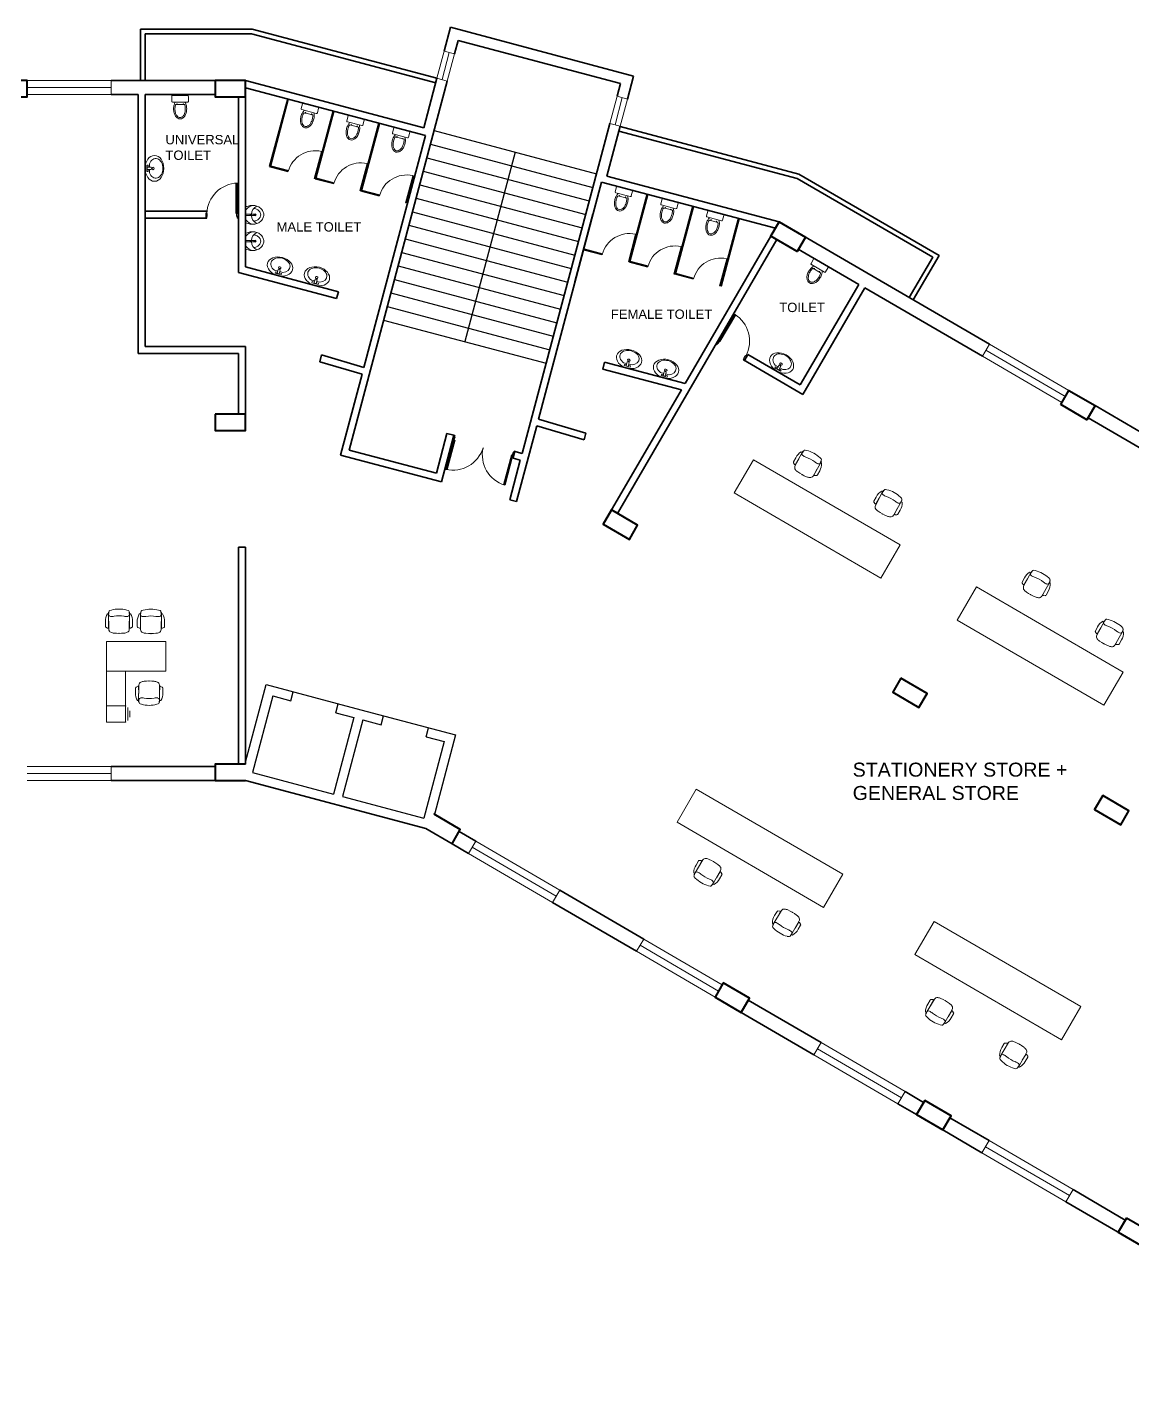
# Model space of a CAD drawing. Header units: millimetres. Extents: x 3079 to 579737, y 1565 to 1161826.
# Drawn here: x 108420 to 132107, y 666602 to 695860 of the extents above; entities that cross this region are included whole.
import ezdxf

# ---------------------------------------------------------------- set-up
doc = ezdxf.new("R2010")
doc.units = ezdxf.units.MM
for name, color, linetype, lineweight in [('1', 7, 'Continuous', 35), ('A_COL', 250, 'Continuous', 40), ('A_ELE1', 250, 'Continuous', 20), ('A_WIN-DOR', 250, 'Continuous', 30), ('DOOR', 250, 'Continuous', 15), ('IG-Area', 250, 'Continuous', 30), ('partition', 253, 'Continuous', 5), ('SILL', 251, 'Continuous', 18), ('WINDOW', 252, 'Continuous', 15)]:
    doc.layers.add(name, color=color, linetype=linetype, lineweight=lineweight)
doc.layers.add('FURNITURE', color=253, linetype='Continuous', lineweight=5, transparency=0.05)
doc.styles.get("Standard").update_dxf_attribs({"font": 'arial.ttf'})

msp = doc.modelspace()

# ---------------------------------------------------------------- linework, layer by layer
for p, q in [((117136, 693646), (120616, 692721)), ((117137, 693646), (120616, 692721)), ((117059, 693356), (120539, 692431)), ((118876, 693184), (117796, 689125)), ((116982, 693066), (120462, 692141)), ((116905, 692777), (120385, 691851)), ((116828, 692487), (120308, 691561)), ((116751, 692197), (120231, 691271)), ((116673, 691907), (120154, 690981)), ((116596, 691617), (120077, 690691)), ((116519, 691327), (120000, 690401)), ((116442, 691037), (119922, 690111)), ((116365, 690747), (119845, 689821)), ((116288, 690457), (119768, 689531)), ((116211, 690167), (119691, 689241)), ((116134, 689877), (119614, 688952)), ((116056, 689587), (119536, 688662)), ((113095, 680111), (113538, 681777)), ((113538, 681777), (115568, 681237)), ((113680, 681532), (113243, 679889)), ((113680, 681532), (114067, 681430)), ((114067, 681430), (114118, 681623)), ((115033, 681172), (115084, 681366)), ((115033, 681172), (115420, 681070)), ((115568, 681237), (117597, 680697)), ((115420, 681070), (114983, 679427)), ((115613, 681018), (115176, 679375)), ((115613, 681018), (115999, 680915)), ((115999, 680915), (116051, 681109)), ((116966, 680658), (117017, 680852)), ((117352, 680556), (116915, 678913)), ((116966, 680658), (117352, 680556)), ((117597, 680697), (117143, 678992)), ((113095, 679722), (113095, 679722)), ((113243, 679889), (114983, 679427)), ((114684, 679299), (114684, 679299)), ((115176, 679375), (116915, 678913)), ((131191, 670394), (131187, 670388))]:
    msp.add_line(p, q)
at = {"layer": '1'}
for p, q in [((110845, 695822), (113236, 695822)), ((110845, 695822), (110845, 694722)), ((117198, 694768), (113236, 695822)), ((117352, 695348), (117488, 695860)), ((117488, 695860), (121412, 694816)), ((110945, 695722), (113223, 695722)), ((110945, 695722), (110945, 694722)), ((117172, 694672), (113223, 695722)), ((117574, 695289), (117651, 695579)), ((117651, 695579), (121131, 694653)), ((110220, 694722), (112445, 694722)), ((110715, 694722), (110715, 694722)), ((110865, 694722), (110865, 694722)), ((112865, 694722), (112865, 694722)), ((113095, 694722), (113095, 690724)), ((116915, 693705), (113095, 694721)), ((115315, 686796), (117420, 694709)), ((116915, 693705), (117198, 694768)), ((121058, 694382), (121131, 694653)), ((121281, 694323), (121412, 694816)), ((110220, 694422), (110795, 694422)), ((110795, 694422), (110795, 688870)), ((110945, 694422), (112445, 694422)), ((110945, 694422), (110945, 689020)), ((112945, 694372), (112945, 690609)), ((116954, 693540), (113095, 694566)), ((113999, 694326), (113613, 692876)), ((114010, 694323), (113628, 692885)), ((114977, 694065), (114591, 692616)), ((114988, 694062), (114606, 692624)), ((115955, 693805), (115569, 692356)), ((115966, 693802), (115584, 692364)), ((119023, 686729), (120904, 693802)), ((120841, 692670), (121126, 693743)), ((116954, 693540), (115632, 688572)), ((114011, 692770), (113613, 692876)), ((114014, 692782), (113628, 692885)), ((114989, 692510), (114591, 692616)), ((114992, 692522), (114606, 692624)), ((119374, 687466), (120725, 692545)), ((124452, 691554), (120725, 692545)), ((124531, 691689), (120841, 692670)), ((115967, 692250), (115569, 692356)), ((115970, 692261), (115584, 692364)), ((121705, 692285), (121319, 690835)), ((121716, 692282), (121334, 690844)), ((113095, 691992), (113095, 691992)), ((122683, 692025), (122297, 690575)), ((122694, 692022), (122312, 690584)), ((112271, 691922), (110945, 691922)), ((112267, 691772), (110945, 691772)), ((112945, 691922), (112897, 691922)), ((112945, 691772), (112923, 691772)), ((113095, 691842), (113095, 691842)), ((120540, 691853), (120155, 690403)), ((123661, 691765), (123275, 690315)), ((123672, 691762), (123287, 690312)), ((129037, 689070), (124530, 691689)), ((124354, 691386), (122514, 688227)), ((124660, 691613), (124660, 691613)), ((120739, 690990), (120353, 691092)), ((120742, 691001), (120356, 691104)), ((124484, 691311), (121065, 685442)), ((126238, 690349), (124941, 691103)), ((120742, 691001), (120739, 690990)), ((121717, 690730), (121319, 690835)), ((121720, 690741), (121334, 690844)), ((115048, 690049), (112945, 690609)), ((115087, 690194), (113095, 690724)), ((122287, 690578), (122276, 690581)), ((122695, 690469), (122297, 690575)), ((122698, 690481), (122312, 690584)), ((126238, 690349), (124984, 688196)), ((126368, 690274), (125038, 687991)), ((128886, 688811), (126368, 690274)), ((115048, 690049), (115087, 690194)), ((123120, 689267), (123118, 689267)), ((123200, 689063), (123181, 689074)), ((123257, 689204), (123256, 689204)), ((112945, 688870), (110795, 688870)), ((113095, 689020), (110945, 689020)), ((112945, 687572), (112945, 688870)), ((113095, 687522), (113095, 689020)), ((113095, 688870), (113095, 688870)), ((114687, 688695), (114726, 688840)), ((114726, 688840), (115632, 688572)), ((123786, 688721), (123861, 688851)), ((124984, 688196), (123861, 688851)), ((114687, 688695), (115594, 688427)), ((120752, 688537), (120791, 688682)), ((122435, 688091), (120752, 688537)), ((122514, 688227), (120791, 688682)), ((125038, 687991), (123766, 688733)), ((115594, 688427), (115131, 686689)), ((122435, 688091), (120759, 685215)), ((132837, 686854), (131302, 687754)), ((118904, 685700), (119336, 687321)), ((119336, 687321), (120350, 687021)), ((119374, 687466), (120389, 687166)), ((132689, 686601), (131151, 687495)), ((117412, 687157), (117186, 686306)), ((117557, 687119), (117292, 686123)), ((117412, 687157), (117557, 687119)), ((120350, 687021), (120389, 687166)), ((115315, 686796), (117186, 686306)), ((118867, 686770), (118828, 686625)), ((118845, 686776), (119023, 686729)), ((115131, 686689), (117292, 686123)), ((118759, 685738), (118984, 686584)), ((118828, 686625), (118984, 686584)), ((118759, 685738), (118904, 685700)), ((120889, 685139), (120889, 685139)), ((113095, 684722), (112945, 684722)), ((112945, 680072), (112945, 684722)), ((113095, 680072), (113095, 684722)), ((110220, 680022), (112445, 680022)), ((113095, 679722), (110220, 679722)), ((113095, 679722), (116961, 678694)), ((117151, 679020), (117137, 678996)), ((116961, 678694), (117522, 678366)), ((117673, 678625), (118028, 678418)), ((117877, 678159), (117522, 678366)), ((119828, 677369), (121628, 676319)), ((119677, 677109), (121477, 676060)), ((123157, 675080), (123718, 674752)), ((123869, 675012), (125428, 674103)), ((125277, 673843), (123718, 674752)), ((127228, 673053), (127627, 672820)), ((127077, 672794), (127476, 672561)), ((127476, 672561), (128037, 672233)), ((128188, 672493), (129028, 672003)), ((128877, 671744), (128037, 672233)), ((130828, 670953), (131946, 670301)), ((130677, 670694), (137693, 666602))]:
    msp.add_line(p, q, dxfattribs=at)
for points in [[(127405, 690018), (127958, 690969), (124956, 692714), (121124, 693733)], [(127319, 690068), (127821, 690933), (124917, 692620), (121098, 693636)]]:
    msp.add_lwpolyline(points, dxfattribs=at)
at = {"layer": 'A_COL'}
for points in [[(107770, 694722), (107770, 694372), (108420, 694372), (108420, 694722)], [(112445, 694722), (112445, 694372), (113095, 694372), (113095, 694722)], [(124354, 691386), (124530, 691689), (125092, 691361), (124916, 691059)], [(130564, 687779), (130740, 688081), (131302, 687754), (131125, 687451)], [(112445, 687572), (112445, 687222), (113095, 687222), (113095, 687572)], [(120936, 685517), (120759, 685215), (121321, 684887), (121497, 685190)], [(127141, 681912), (126965, 681610), (127526, 681282), (127702, 681585)], [(131464, 679400), (131288, 679098), (131850, 678770), (132026, 679072)], [(123333, 675382), (123157, 675080), (123718, 674752), (123894, 675055)], [(127652, 672863), (127476, 672561), (128037, 672233), (128214, 672536)], [(131971, 670344), (131795, 670042), (132356, 669714), (132533, 670017)]]:
    msp.add_lwpolyline(points, close=True, dxfattribs=at)
for points in [[(113095, 680072), (112445, 680072), (112445, 679722), (113095, 679722), (113095, 679722)], [(117522, 678366), (117698, 678669), (117137, 678996)], [(116961, 678694), (116961, 678694)]]:
    msp.add_lwpolyline(points, dxfattribs=at)
at = {"layer": 'A_ELE1', "transparency": 33554687}
for centre, start, end in [((112943, 691847), 91.742, 178.2578), ((123220, 689138), 331.5186, 58.0344), ((117539, 687045), 256.8465, 343.3623), ((118846, 686698), 166.8467, 253.3625)]:
    msp.add_arc(centre, 676, start, end, dxfattribs=at)
at = {"layer": 'A_WIN-DOR', "transparency": 33554687}
for p, q in [((112897, 691868), (112897, 692523)), ((112923, 691868), (112923, 692523)), ((112267, 691877), (112245, 691877)), ((112267, 691868), (112267, 691877)), ((112267, 691772), (112267, 691804)), ((112267, 691804), (112277, 691804)), ((112277, 691804), (112277, 691868)), ((112913, 691804), (112913, 691868)), ((112923, 691804), (112913, 691804)), ((112923, 691877), (112923, 691900)), ((112923, 691877), (112945, 691877)), ((112923, 691772), (112923, 691804)), ((112945, 691877), (112945, 691772)), ((123248, 689145), (123578, 689712)), ((123270, 689133), (123600, 689698)), ((123234, 689165), (123181, 689074)), ((123200, 689063), (123216, 689090)), ((123216, 689090), (123224, 689085)), ((123224, 689085), (123257, 689141)), ((123253, 689153), (123234, 689165)), ((123253, 689153), (123264, 689173)), ((123766, 688733), (123782, 688760)), ((123774, 688765), (123806, 688821)), ((123782, 688760), (123774, 688765)), ((123815, 688816), (123819, 688823)), ((123819, 688823), (123838, 688812)), ((117554, 687020), (117386, 686387)), ((117579, 687014), (117411, 686381)), ((117530, 687017), (117557, 687119)), ((117552, 687011), (117530, 687017)), ((117552, 687011), (117546, 686989)), ((117580, 687080), (117563, 687018)), ((117579, 687113), (117571, 687082)), ((117571, 687082), (117580, 687080)), ((118187, 686852), (118185, 686843)), ((118185, 686843), (118185, 686843)), ((118187, 686852), (118187, 686852)), ((118828, 686748), (118811, 686686)), ((118837, 686745), (118828, 686748)), ((118845, 686776), (118837, 686745)), ((118840, 686669), (118867, 686770)), ((118796, 686690), (118627, 686057)), ((118820, 686683), (118652, 686050)), ((118818, 686675), (118812, 686652)), ((118818, 686675), (118840, 686669))]:
    msp.add_line(p, q, dxfattribs=at)
at = {"layer": 'A_WIN-DOR'}
for p, q in [((112245, 691877), (112245, 691772)), ((112245, 691772), (112267, 691772)), ((112923, 691772), (112945, 691772)), ((123200, 689063), (123181, 689074)), ((123838, 688812), (123786, 688721)), ((123786, 688721), (123766, 688733)), ((117579, 687113), (117557, 687119)), ((118845, 686776), (118867, 686770))]:
    msp.add_line(p, q, dxfattribs=at)
at = {"layer": 'A_WIN-DOR', "transparency": 33554687}
for points in [[(112267, 691868), (112277, 691868)], [(112923, 691868), (112897, 691868)], [(123248, 689145), (123270, 689133)], [(123815, 688816), (123806, 688821)], [(117554, 687020), (117579, 687014)], [(118187, 686852), (118187, 686852)], [(118820, 686683), (118796, 686690)]]:
    msp.add_lwpolyline(points, dxfattribs=at)
at = {"layer": 'DOOR'}
for p, q in [((114570, 692622), (114724, 693201)), ((114581, 692618), (114736, 693198)), ((114736, 693198), (114724, 693201)), ((115548, 692361), (115702, 692941)), ((115559, 692358), (115714, 692938)), ((115714, 692938), (115702, 692941)), ((114581, 692618), (114570, 692622)), ((116526, 692101), (116680, 692681)), ((116537, 692098), (116692, 692678)), ((116692, 692678), (116680, 692681)), ((115559, 692358), (115548, 692361)), ((116537, 692098), (116526, 692101)), ((121299, 690845), (121453, 691425)), ((121310, 690842), (121465, 691422)), ((121465, 691422), (121453, 691425)), ((122276, 690581), (122430, 691161)), ((122287, 690578), (122442, 691158)), ((122442, 691158), (122430, 691161)), ((121310, 690842), (121299, 690845)), ((123254, 690321), (123408, 690901)), ((123265, 690318), (123420, 690898)), ((123420, 690898), (123408, 690901)), ((122287, 690578), (122276, 690581)), ((123265, 690318), (123254, 690321))]:
    msp.add_line(p, q, dxfattribs=at)
at = {"layer": 'FURNITURE'}
for p, q in [((111515, 694381), (111515, 694273)), ((111857, 694399), (111533, 694399)), ((111875, 694273), (111875, 694381)), ((111533, 694255), (111857, 694255)), ((111599, 694205), (111791, 694205)), ((111626, 694221), (111626, 694205)), ((111633, 694221), (111626, 694221)), ((111626, 694205), (111633, 694205)), ((111633, 694205), (111633, 694221)), ((111757, 694205), (111757, 694221)), ((111757, 694221), (111764, 694221)), ((111764, 694205), (111757, 694205)), ((111764, 694221), (111764, 694205)), ((114315, 694223), (114287, 694119)), ((114300, 694096), (114613, 694013)), ((114650, 694152), (114337, 694236)), ((114351, 694031), (114536, 693982)), ((114381, 694040), (114376, 694024)), ((114376, 694024), (114383, 694022)), ((114387, 694038), (114381, 694040)), ((114383, 694022), (114387, 694038)), ((114635, 694026), (114663, 694130)), ((114503, 693990), (114508, 694006)), ((114510, 693988), (114503, 693990)), ((114508, 694006), (114514, 694004)), ((114514, 694004), (114510, 693988)), ((115293, 693963), (115265, 693858)), ((115278, 693836), (115591, 693753)), ((115628, 693892), (115315, 693976)), ((115329, 693771), (115514, 693721)), ((115359, 693779), (115354, 693764)), ((115354, 693764), (115361, 693762)), ((115365, 693778), (115359, 693779)), ((115361, 693762), (115365, 693778)), ((115481, 693730), (115486, 693746)), ((115488, 693728), (115481, 693730)), ((115486, 693746), (115492, 693744)), ((115492, 693744), (115488, 693728)), ((115613, 693766), (115641, 693870)), ((116606, 693632), (116293, 693715)), ((116271, 693703), (116243, 693598)), ((116256, 693576), (116569, 693493)), ((116307, 693510), (116492, 693461)), ((116337, 693519), (116332, 693504)), ((116332, 693504), (116339, 693502)), ((116343, 693517), (116337, 693519)), ((116339, 693502), (116343, 693517)), ((116459, 693470), (116464, 693485)), ((116466, 693468), (116459, 693470)), ((116464, 693485), (116470, 693484)), ((116470, 693484), (116466, 693468)), ((116591, 693506), (116619, 693610)), ((110981, 692770), (110981, 692906)), ((110981, 692906), (111009, 692906)), ((110989, 692860), (110989, 692816)), ((110989, 692860), (111076, 692860)), ((111009, 692906), (111009, 692860)), ((111038, 692932), (111038, 692860)), ((111009, 692770), (110981, 692770)), ((110989, 692816), (111076, 692816)), ((111009, 692816), (111009, 692770)), ((111038, 692816), (111038, 692744)), ((121043, 692442), (121015, 692338)), ((121028, 692316), (121341, 692233)), ((121378, 692372), (121065, 692455)), ((121109, 692259), (121104, 692243)), ((121115, 692257), (121109, 692259)), ((121111, 692242), (121115, 692257)), ((121363, 692246), (121391, 692350)), ((113105, 691667), (113105, 692017)), ((121079, 692250), (121264, 692201)), ((121104, 692243), (121111, 692242)), ((121231, 692210), (121235, 692225)), ((121238, 692208), (121231, 692210)), ((121235, 692225), (121242, 692224)), ((121242, 692224), (121238, 692208)), ((122021, 692182), (121993, 692078)), ((122006, 692056), (122319, 691973)), ((122356, 692112), (122043, 692195)), ((122057, 691990), (122242, 691941)), ((122087, 691999), (122082, 691983)), ((122082, 691983), (122089, 691981)), ((122093, 691997), (122087, 691999)), ((122089, 691981), (122093, 691997)), ((122209, 691950), (122213, 691965)), ((122213, 691965), (122220, 691963)), ((122220, 691963), (122216, 691948)), ((122341, 691985), (122369, 692090)), ((113094, 691837), (113094, 691847)), ((113094, 691847), (113105, 691847)), ((113094, 691837), (113105, 691837)), ((113105, 691854), (113202, 691854)), ((113105, 691854), (113202, 691854)), ((113105, 691830), (113202, 691830)), ((113105, 691830), (113202, 691830)), ((113202, 691847), (113202, 691847)), ((113202, 691837), (113202, 691837)), ((113221, 691854), (113281, 691854)), ((113221, 691830), (113281, 691830)), ((122216, 691948), (122209, 691950)), ((122999, 691922), (122971, 691818)), ((122984, 691796), (123297, 691712)), ((123334, 691852), (123021, 691935)), ((123035, 691730), (123220, 691681)), ((123065, 691739), (123060, 691723)), ((123060, 691723), (123067, 691721)), ((123071, 691737), (123065, 691739)), ((123067, 691721), (123071, 691737)), ((123187, 691689), (123191, 691705)), ((123194, 691688), (123187, 691689)), ((123191, 691705), (123198, 691703)), ((123198, 691703), (123194, 691688)), ((123319, 691725), (123347, 691830)), ((113105, 691102), (113105, 691452)), ((113094, 691272), (113094, 691282)), ((113094, 691282), (113105, 691282)), ((113094, 691272), (113105, 691272)), ((113105, 691289), (113202, 691289)), ((113105, 691289), (113202, 691289)), ((113105, 691265), (113202, 691265)), ((113105, 691265), (113202, 691265)), ((113202, 691282), (113202, 691282)), ((113202, 691272), (113202, 691272)), ((113221, 691289), (113281, 691289)), ((113221, 691265), (113281, 691265)), ((125270, 690892), (125215, 690798)), ((125574, 690735), (125294, 690898)), ((113717, 690655), (113787, 690637)), ((113728, 690593), (113735, 690620)), ((113859, 690559), (113728, 690593)), ((113735, 690620), (113779, 690609)), ((113774, 690589), (113796, 690673)), ((113774, 690589), (113816, 690577)), ((113816, 690577), (113839, 690662)), ((113822, 690597), (113866, 690586)), ((113829, 690626), (113898, 690607)), ((113866, 690586), (113859, 690559)), ((125222, 690774), (125502, 690610)), ((125254, 690697), (125419, 690600)), ((125285, 690697), (125276, 690683)), ((125276, 690683), (125282, 690680)), ((125282, 690680), (125291, 690694)), ((125291, 690694), (125285, 690697)), ((125390, 690617), (125398, 690631)), ((125396, 690614), (125390, 690617)), ((125404, 690628), (125396, 690614)), ((125398, 690631), (125404, 690628)), ((125526, 690617), (125581, 690710)), ((114509, 690445), (114578, 690426)), ((114519, 690383), (114526, 690410)), ((114650, 690348), (114519, 690383)), ((114526, 690410), (114571, 690398)), ((114565, 690378), (114588, 690462)), ((114565, 690378), (114608, 690367)), ((114608, 690367), (114630, 690451)), ((114613, 690387), (114657, 690375)), ((114621, 690415), (114690, 690397)), ((114657, 690375), (114650, 690348)), ((121198, 688673), (121267, 688655)), ((121208, 688612), (121215, 688639)), ((121339, 688577), (121208, 688612)), ((121215, 688639), (121259, 688627)), ((121254, 688607), (121276, 688691)), ((121254, 688607), (121297, 688595)), ((121297, 688595), (121319, 688680)), ((121302, 688615), (121346, 688604)), ((121309, 688644), (121378, 688625)), ((121346, 688604), (121339, 688577)), ((121989, 688463), (122058, 688445)), ((122045, 688396), (122068, 688481)), ((122088, 688385), (122111, 688469)), ((124441, 688560), (124455, 688584)), ((124558, 688492), (124441, 688560)), ((124447, 688623), (124509, 688587)), ((124455, 688584), (124494, 688561)), ((124484, 688543), (124528, 688619)), ((124484, 688543), (124522, 688521)), ((124522, 688521), (124566, 688596)), ((124532, 688539), (124572, 688516)), ((124547, 688564), (124609, 688528)), ((124572, 688516), (124558, 688492)), ((121999, 688401), (122007, 688428)), ((122130, 688366), (121999, 688401)), ((122007, 688428), (122051, 688416)), ((122045, 688396), (122088, 688385)), ((122093, 688405), (122138, 688393)), ((122101, 688433), (122170, 688415)), ((122138, 688393), (122130, 688366)), ((124869, 686456), (125039, 686776)), ((125026, 686752), (125006, 686763)), ((125010, 686721), (125057, 686787)), ((125039, 686776), (125052, 686780)), ((125086, 686800), (125118, 686793)), ((123982, 686594), (123569, 685884)), ((127123, 684769), (123982, 686594)), ((124887, 686637), (124839, 686547)), ((124839, 686526), (124862, 686494)), ((124883, 686493), (124954, 686616)), ((125257, 686244), (125435, 686559)), ((125280, 686275), (125346, 686401)), ((125404, 686505), (125434, 686580)), ((125429, 686612), (125407, 686635)), ((125421, 686535), (125441, 686524)), ((125435, 686559), (125431, 686572)), ((125332, 686256), (125292, 686258)), ((125399, 686356), (125349, 686268)), ((123569, 685884), (126711, 684059)), ((126592, 685615), (126762, 685934)), ((126748, 685910), (126729, 685921)), ((126733, 685879), (126780, 685945)), ((126762, 685934), (126775, 685938)), ((126809, 685958), (126841, 685951)), ((126610, 685795), (126562, 685705)), ((126562, 685684), (126585, 685652)), ((126606, 685651), (126676, 685774)), ((126979, 685402), (127157, 685717)), ((127003, 685433), (127069, 685559)), ((127127, 685663), (127157, 685738)), ((127152, 685770), (127130, 685793)), ((127144, 685693), (127164, 685682)), ((127157, 685717), (127154, 685731)), ((127055, 685414), (127015, 685416)), ((127122, 685514), (127072, 685426)), ((126711, 684059), (127123, 684769)), ((129787, 684062), (129739, 683972)), ((129769, 683882), (129939, 684201)), ((129926, 684177), (129906, 684188)), ((129910, 684146), (129957, 684212)), ((129939, 684201), (129952, 684205)), ((129986, 684225), (130018, 684219)), ((130329, 684037), (130307, 684060)), ((128758, 683868), (128345, 683157)), ((131899, 682042), (128758, 683868)), ((129739, 683952), (129762, 683919)), ((129783, 683918), (129854, 684041)), ((130157, 683669), (130335, 683984)), ((130180, 683700), (130246, 683826)), ((130299, 683782), (130249, 683693)), ((130304, 683930), (130335, 684005)), ((130322, 683960), (130341, 683949)), ((130335, 683984), (130331, 683998)), ((130232, 683681), (130193, 683683)), ((110160, 683292), (110137, 683292)), ((110160, 683258), (110170, 683338)), ((110160, 683320), (110169, 683330)), ((110164, 682958), (110160, 683320)), ((110190, 683364), (110221, 683373)), ((110581, 683364), (110550, 683373)), ((110610, 683258), (110601, 683338)), ((110611, 683320), (110601, 683330)), ((110606, 682958), (110611, 683320)), ((110611, 683292), (110634, 683292)), ((110842, 683289), (110820, 683289)), ((110842, 683316), (110852, 683326)), ((110847, 682955), (110842, 683316)), ((110843, 683254), (110853, 683335)), ((110873, 683360), (110904, 683370)), ((111264, 683360), (111233, 683370)), ((111293, 683254), (111284, 683335)), ((111294, 683316), (111284, 683326)), ((111289, 682955), (111294, 683316)), ((111294, 683289), (111316, 683289)), ((110094, 683125), (110094, 683024)), ((110104, 683005), (110140, 682988)), ((110159, 682997), (110162, 683139)), ((110612, 682997), (110609, 683139)), ((110667, 683005), (110631, 682988)), ((110677, 683125), (110676, 683024)), ((110777, 683121), (110777, 683020)), ((110787, 683001), (110823, 682984)), ((110842, 682993), (110845, 683135)), ((111295, 682993), (111292, 683135)), ((111349, 683001), (111314, 682984)), ((111360, 683121), (111359, 683020)), ((128345, 683157), (131487, 681332)), ((131354, 683012), (131306, 682923)), ((131306, 682902), (131329, 682870)), ((131336, 682832), (131506, 683151)), ((131350, 682868), (131421, 682992)), ((131493, 683127), (131473, 683138)), ((131477, 683097), (131524, 683163)), ((131506, 683151), (131519, 683156)), ((131553, 683175), (131585, 683169)), ((131724, 682620), (131902, 682934)), ((131871, 682881), (131902, 682956)), ((131896, 682987), (131874, 683011)), ((131888, 682910), (131908, 682900)), ((131902, 682934), (131898, 682948)), ((111391, 682699), (110117, 682699)), ((110117, 682062), (110117, 682699)), ((111391, 682699), (111391, 682062)), ((131747, 682651), (131813, 682777)), ((131799, 682632), (131759, 682634)), ((131866, 682732), (131816, 682643)), ((110117, 682062), (110117, 680971)), ((111391, 682062), (110117, 682062)), ((110527, 682062), (110527, 680971)), ((131487, 681332), (131899, 682042)), ((110749, 681721), (110785, 681738)), ((110804, 681729), (110807, 681587)), ((110810, 681768), (110805, 681406)), ((111251, 681768), (111256, 681406)), ((111257, 681729), (111254, 681587)), ((111312, 681721), (111276, 681738)), ((110739, 681601), (110740, 681703)), ((110805, 681434), (110782, 681434)), ((110806, 681468), (110815, 681388)), ((111256, 681468), (111246, 681388)), ((111256, 681434), (111279, 681434)), ((111322, 681601), (111321, 681703)), ((110527, 681317), (110117, 681317)), ((110527, 680971), (110527, 681317)), ((110573, 681283), (110573, 681005)), ((110619, 681213), (110619, 681075)), ((110805, 681406), (110814, 681396)), ((110835, 681362), (110866, 681353)), ((111226, 681362), (111195, 681353)), ((111256, 681406), (111247, 681396)), ((110117, 680971), (110527, 680971)), ((110117, 680971), (110527, 680971)), ((122754, 679538), (122342, 678828)), ((125896, 677712), (122754, 679538)), ((122342, 678828), (125484, 677002)), ((122894, 678017), (122708, 677707)), ((122749, 677908), (122801, 677996)), ((122870, 677986), (122801, 677862)), ((122819, 678007), (122858, 678004)), ((122722, 677730), (122702, 677742)), ((122740, 677760), (122708, 677686)), ((122708, 677707), (122711, 677693)), ((122712, 677654), (122734, 677630)), ((123276, 677794), (123098, 677479)), ((123261, 677758), (123187, 677637)), ((123253, 677614), (123304, 677702)), ((123305, 677723), (123282, 677756)), ((125484, 677002), (125896, 677712)), ((123050, 677457), (123018, 677464)), ((123129, 677533), (123080, 677468)), ((123098, 677479), (123085, 677475)), ((123112, 677503), (123131, 677492)), ((124579, 676934), (124392, 676624)), ((124434, 676826), (124485, 676913)), ((124555, 676904), (124485, 676780)), ((124503, 676924), (124542, 676921)), ((124406, 676648), (124387, 676659)), ((124424, 676677), (124392, 676603)), ((124392, 676624), (124395, 676611)), ((124396, 676571), (124418, 676547)), ((124960, 676712), (124782, 676397)), ((124946, 676676), (124872, 676554)), ((124937, 676532), (124988, 676620)), ((124989, 676641), (124967, 676674)), ((127853, 676700), (127440, 675990)), ((130995, 674875), (127853, 676700)), ((124734, 676374), (124703, 676381)), ((124813, 676451), (124764, 676386)), ((124782, 676397), (124769, 676393)), ((124796, 676421), (124816, 676409)), ((127440, 675990), (130582, 674165)), ((127859, 675037), (127673, 674727)), ((127714, 674929), (127766, 675016)), ((127835, 675007), (127766, 674883)), ((127784, 675027), (127823, 675024)), ((127687, 674751), (127667, 674762)), ((127705, 674780), (127673, 674706)), ((127673, 674727), (127676, 674714)), ((128241, 674815), (128063, 674500)), ((128226, 674779), (128153, 674657)), ((128218, 674635), (128269, 674723)), ((128270, 674744), (128248, 674777)), ((130582, 674165), (130995, 674875)), ((127677, 674674), (127699, 674650)), ((128015, 674477), (127983, 674485)), ((128094, 674554), (128045, 674489)), ((128063, 674500), (128050, 674496)), ((128077, 674524), (128096, 674512)), ((129275, 673818), (129255, 673830)), ((129447, 674104), (129261, 673794)), ((129293, 673847), (129261, 673773)), ((129302, 673996), (129354, 674083)), ((129423, 674074), (129354, 673950)), ((129372, 674094), (129411, 674091)), ((129829, 673882), (129651, 673567)), ((129814, 673846), (129741, 673725)), ((129858, 673811), (129836, 673844)), ((129261, 673794), (129264, 673781)), ((129265, 673741), (129287, 673717)), ((129603, 673544), (129571, 673552)), ((129682, 673621), (129633, 673556)), ((129651, 673567), (129638, 673563)), ((129665, 673591), (129684, 673579)), ((129806, 673702), (129857, 673790))]:
    msp.add_line(p, q, dxfattribs=at)
for centre, radius in [((113211, 691842), 14.9), ((113301, 691842), 23.7), ((113211, 691277), 14.9), ((113301, 691277), 23.7)]:
    msp.add_circle(centre, radius, dxfattribs=at)
for centre, radius, start, end in [((111533, 694381), 18, 90.0001, 180.0001), ((111857, 694381), 18, 0.0001, 90.0001), ((111533, 694273), 18, 180.0001, 270.0001), ((111885, 694111), 330, 164.9269, 180.0001), ((111885, 694111), 330, 180.0001, 195.0732), ((111791, 694136), 233, 149.0967, 164.9269), ((111791, 694085), 233, 195.0732, 213.0316), ((111885, 694111), 301, 164.9269, 180.0001), ((111885, 694111), 301, 180.0001, 195.0732), ((111791, 694136), 204, 160.1761, 164.9269), ((111791, 694085), 204, 195.0732, 213.0316), ((111599, 694085), 204, 326.9685, 344.9269), ((111599, 694136), 204, 15.0732, 19.8241), ((111599, 694085), 233, 326.9685, 344.9269), ((111505, 694111), 301, 0.0001, 15.0732), ((111505, 694111), 301, 344.9269, 0.0001), ((111599, 694136), 233, 15.0732, 30.9035), ((111505, 694111), 330, 0.0001, 15.0732), ((111505, 694111), 330, 344.9269, 0.0001), ((111857, 694273), 18, 270.0001, 0.0001), ((114603, 693866), 330, 150.0314, 165.1045), ((114304, 694114), 18, 165.1045, 255.1045), ((114603, 693866), 301, 150.0314, 165.1045), ((114332, 694218), 18, 75.1045, 165.1045), ((114519, 693914), 233, 134.2011, 150.0314), ((114519, 693914), 204, 145.2805, 150.0314), ((114333, 693964), 233, 0.1776, 16.0079), ((114618, 694031), 18, 255.1045, 345.1045), ((114645, 694135), 18, 345.1045, 75.1045), ((111732, 694047), 162, 213.0316, 237.5003), ((111732, 694047), 134, 213.0316, 237.5003), ((111695, 693989), 93.1, 237.5003, 270.0001), ((111695, 693989), 64.3, 237.5003, 270.0001), ((111695, 693989), 64.3, 270.0001, 302.4999), ((111695, 693989), 93.1, 270.0001, 302.4999), ((111658, 694047), 134, 302.4999, 326.9685), ((111658, 694047), 162, 302.4999, 326.9685), ((114603, 693866), 330, 165.1045, 180.1776), ((114506, 693866), 233, 180.1776, 198.136), ((114439, 693844), 162, 198.136, 222.6047), ((114603, 693866), 301, 165.1045, 180.1776), ((114506, 693866), 204, 180.1776, 198.136), ((114439, 693844), 134, 198.136, 222.6047), ((114388, 693797), 93.1, 222.6047, 255.1045), ((114388, 693797), 64.3, 222.6047, 255.1045), ((114388, 693797), 64.3, 255.1045, 287.6043), ((114367, 693863), 134, 287.6043, 312.073), ((114367, 693863), 162, 287.6043, 312.073), ((114320, 693915), 204, 312.073, 330.0314), ((114320, 693915), 233, 312.073, 330.0314), ((114236, 693964), 301, 330.0314, 345.1045), ((114236, 693964), 330, 330.0314, 345.1045), ((114236, 693964), 301, 345.1045, 0.1776), ((114333, 693964), 204, 0.1776, 4.9285), ((114236, 693964), 330, 345.1045, 0.1776), ((115581, 693606), 330, 150.0314, 165.1045), ((115282, 693854), 18, 165.1045, 255.1045), ((115581, 693606), 301, 150.0314, 165.1045), ((115310, 693958), 18, 75.1045, 165.1045), ((115497, 693654), 233, 134.2011, 150.0314), ((115497, 693654), 204, 145.2805, 150.0314), ((115311, 693704), 204, 0.1776, 4.9285), ((115311, 693704), 233, 0.1776, 16.0079), ((115596, 693770), 18, 255.1045, 345.1045), ((115623, 693875), 18, 345.1045, 75.1045), ((116288, 693698), 18, 75.1045, 165.1045), ((114388, 693797), 93.1, 255.1045, 287.6043), ((115581, 693606), 330, 165.1045, 180.1776), ((115484, 693606), 233, 180.1776, 198.136), ((115417, 693584), 162, 198.136, 222.6047), ((115581, 693606), 301, 165.1045, 180.1776), ((115484, 693606), 204, 180.1776, 198.136), ((115417, 693584), 134, 198.136, 222.6047), ((115366, 693537), 93.1, 222.6047, 255.1045), ((115366, 693537), 64.3, 222.6047, 255.1045), ((115366, 693537), 93.1, 255.1045, 287.6043), ((115366, 693537), 64.3, 255.1045, 287.6043), ((115345, 693603), 134, 287.6043, 312.073), ((115345, 693603), 162, 287.6043, 312.073), ((115298, 693655), 204, 312.073, 330.0314), ((115298, 693655), 233, 312.073, 330.0314), ((115214, 693704), 301, 330.0314, 345.1045), ((115214, 693704), 330, 330.0314, 345.1045), ((115214, 693704), 301, 345.1045, 0.1776), ((115214, 693704), 330, 345.1045, 0.1776), ((116559, 693346), 330, 165.1045, 180.1776), ((116559, 693346), 330, 150.0314, 165.1045), ((116260, 693594), 18, 165.1045, 255.1045), ((116559, 693346), 301, 165.1045, 180.1776), ((116559, 693346), 301, 150.0314, 165.1045), ((116475, 693394), 233, 134.2011, 150.0314), ((116475, 693394), 204, 145.2805, 150.0314), ((116192, 693443), 301, 345.1045, 0.1776), ((116289, 693444), 204, 0.1776, 4.9285), ((116192, 693443), 330, 345.1045, 0.1776), ((116289, 693444), 233, 0.1776, 16.0079), ((116574, 693510), 18, 255.1045, 345.1045), ((116601, 693615), 18, 345.1045, 75.1045), ((116462, 693345), 233, 180.1776, 198.136), ((116395, 693324), 162, 198.136, 222.6047), ((116462, 693345), 204, 180.1776, 198.136), ((116395, 693324), 134, 198.136, 222.6047), ((116344, 693277), 93.1, 222.6047, 255.1045), ((116344, 693277), 64.3, 222.6047, 255.1045), ((116344, 693277), 93.1, 255.1045, 287.6043), ((116344, 693277), 64.3, 255.1045, 287.6043), ((116323, 693343), 134, 287.6043, 312.073), ((116323, 693343), 162, 287.6043, 312.073), ((116276, 693395), 204, 312.073, 330.0314), ((116276, 693395), 233, 312.073, 330.0314), ((116192, 693443), 301, 330.0314, 345.1045), ((116192, 693443), 330, 330.0314, 345.1045), ((121331, 692086), 330, 150.0314, 165.1045), ((121032, 692333), 18, 165.1045, 255.1045), ((121060, 692438), 18, 75.1045, 165.1045), ((121247, 692134), 233, 134.2011, 150.0314), ((121373, 692355), 18, 345.1045, 75.1045), ((113291, 691817), 229, 94.8869, 144.6725), ((113267, 691526), 517, 103.0139, 108.2562), ((113245, 691760), 285, 90.0477, 109.3112), ((113420, 691846), 199, 113.4034, 177.8323), ((113245, 691760), 285, 70.7841, 90.0477), ((113245, 691760), 220, 70.7841, 83.0337), ((113259, 691800), 178, 49.8926, 70.7841), ((113259, 691800), 243, 49.8926, 70.7841), ((113280, 691826), 210, 26.1958, 49.8926), ((121331, 692086), 330, 165.1045, 180.1776), ((121234, 692085), 233, 180.1776, 198.136), ((121167, 692063), 162, 198.136, 222.6047), ((121331, 692086), 301, 165.1045, 180.1776), ((121234, 692085), 204, 180.1776, 198.136), ((121331, 692086), 301, 150.0314, 165.1045), ((121167, 692063), 134, 198.136, 222.6047), ((121116, 692016), 64.3, 222.6047, 255.1045), ((121247, 692134), 204, 145.2805, 150.0314), ((121095, 692083), 134, 287.6043, 312.073), ((121095, 692083), 162, 287.6043, 312.073), ((121048, 692135), 204, 312.073, 330.0314), ((121048, 692135), 233, 312.073, 330.0314), ((120964, 692183), 301, 330.0314, 345.1045), ((120964, 692183), 330, 330.0314, 345.1045), ((120964, 692183), 301, 345.1045, 0.1776), ((121060, 692184), 204, 0.1776, 4.9285), ((120964, 692183), 330, 345.1045, 0.1776), ((121060, 692184), 233, 0.1776, 16.0079), ((121346, 692250), 18, 255.1045, 345.1045), ((122309, 691825), 330, 150.0314, 165.1045), ((122010, 692073), 18, 165.1045, 255.1045), ((122309, 691825), 301, 150.0314, 165.1045), ((122038, 692178), 18, 75.1045, 165.1045), ((122225, 691874), 233, 134.2011, 150.0314), ((122225, 691874), 204, 145.2805, 150.0314), ((122038, 691923), 233, 0.1776, 16.0079), ((122324, 691990), 18, 255.1045, 345.1045), ((122351, 692094), 18, 345.1045, 75.1045), ((113292, 691868), 229, 215.5197, 263.8921), ((113266, 692159), 517, 251.8392, 257.0814), ((113211, 691842), 10, 90.0477, 270.0477), ((113211, 691842), 10, 90.0477, 270.0477), ((113211, 691842), 10, 270.0477, 90.0477), ((113211, 691842), 10, 270.0477, 90.0477), ((113420, 691838), 199, 182.263, 246.692), ((113245, 691924), 220, 277.0617, 289.3112), ((113301, 691842), 14.1, 90.0477, 270.0477), ((113301, 691842), 14.1, 270.0477, 90.0477), ((113259, 691884), 178, 289.3112, 310.2027), ((113259, 691884), 243, 289.3112, 310.2027), ((113280, 691826), 145, 26.1958, 49.8926), ((113280, 691858), 145, 310.2027, 333.8996), ((113313, 691842), 108, 0.0477, 26.1958), ((113313, 691842), 108, 333.8996, 0.0477), ((113280, 691858), 210, 310.2027, 333.8996), ((113313, 691842), 173, 0.0477, 26.1958), ((113313, 691842), 173, 333.8996, 0.0477), ((121116, 692016), 93.1, 222.6047, 255.1045), ((121116, 692016), 93.1, 255.1045, 287.6043), ((121116, 692016), 64.3, 255.1045, 287.6043), ((122309, 691825), 330, 165.1045, 180.1776), ((122212, 691825), 233, 180.1776, 198.136), ((122145, 691803), 162, 198.136, 222.6047), ((122309, 691825), 301, 165.1045, 180.1776), ((122212, 691825), 204, 180.1776, 198.136), ((122145, 691803), 134, 198.136, 222.6047), ((122094, 691756), 93.1, 222.6047, 255.1045), ((122094, 691756), 64.3, 222.6047, 255.1045), ((122094, 691756), 93.1, 255.1045, 287.6043), ((122094, 691756), 64.3, 255.1045, 287.6043), ((122073, 691822), 134, 287.6043, 312.073), ((122073, 691822), 162, 287.6043, 312.073), ((122026, 691875), 204, 312.073, 330.0314), ((122026, 691875), 233, 312.073, 330.0314), ((121942, 691923), 301, 330.0314, 345.1045), ((121942, 691923), 330, 330.0314, 345.1045), ((121942, 691923), 301, 345.1045, 0.1776), ((122038, 691923), 204, 0.1776, 4.9285), ((121942, 691923), 330, 345.1045, 0.1776), ((123287, 691565), 330, 150.0314, 165.1045), ((122988, 691813), 18, 165.1045, 255.1045), ((123287, 691565), 301, 150.0314, 165.1045), ((123016, 691918), 18, 75.1045, 165.1045), ((123203, 691614), 233, 134.2011, 150.0314), ((123203, 691614), 204, 145.2805, 150.0314), ((123016, 691663), 204, 0.1776, 4.9285), ((123016, 691663), 233, 0.1776, 16.0079), ((123302, 691730), 18, 255.1045, 345.1045), ((123329, 691834), 18, 345.1045, 75.1045), ((113291, 691252), 229, 94.8869, 144.6725), ((113267, 690961), 517, 103.0139, 108.2562), ((113245, 691195), 285, 90.0477, 109.3112), ((113245, 691924), 285, 250.7841, 270.0477), ((113420, 691281), 199, 113.4034, 177.8323), ((113245, 691195), 285, 70.7841, 90.0477), ((113245, 691924), 285, 270.0477, 289.3112), ((113245, 691195), 220, 70.7841, 83.0337), ((113259, 691235), 178, 49.8926, 70.7841), ((113259, 691235), 243, 49.8926, 70.7841), ((113280, 691261), 210, 26.1958, 49.8926), ((123287, 691565), 330, 165.1045, 180.1776), ((123190, 691565), 233, 180.1776, 198.136), ((123123, 691543), 162, 198.136, 222.6047), ((123287, 691565), 301, 165.1045, 180.1776), ((123190, 691565), 204, 180.1776, 198.136), ((123123, 691543), 134, 198.136, 222.6047), ((123072, 691496), 93.1, 222.6047, 255.1045), ((123072, 691496), 64.3, 222.6047, 255.1045), ((123072, 691496), 93.1, 255.1045, 287.6043), ((123072, 691496), 64.3, 255.1045, 287.6043), ((123051, 691562), 134, 287.6043, 312.073), ((123051, 691562), 162, 287.6043, 312.073), ((123004, 691615), 204, 312.073, 330.0314), ((123004, 691615), 233, 312.073, 330.0314), ((122920, 691663), 301, 330.0314, 345.1045), ((122920, 691663), 330, 330.0314, 345.1045), ((122920, 691663), 301, 345.1045, 0.1776), ((122920, 691663), 330, 345.1045, 0.1776), ((113292, 691303), 229, 215.5197, 263.8921), ((113266, 691594), 517, 251.8392, 257.0814), ((113245, 691359), 285, 250.7841, 270.0477), ((113211, 691277), 10, 90.0477, 270.0477), ((113211, 691277), 10, 90.0477, 270.0477), ((113211, 691277), 10, 270.0477, 90.0477), ((113211, 691277), 10, 270.0477, 90.0477), ((113420, 691273), 199, 182.263, 246.692), ((113245, 691359), 285, 270.0477, 289.3112), ((113245, 691359), 220, 277.0617, 289.3112), ((113301, 691277), 14.1, 90.0477, 270.0477), ((113301, 691277), 14.1, 270.0477, 90.0477), ((113259, 691319), 178, 289.3112, 310.2027), ((113259, 691319), 243, 289.3112, 310.2027), ((113280, 691261), 145, 26.1958, 49.8926), ((113280, 691293), 145, 310.2027, 333.8996), ((113313, 691277), 108, 0.0477, 26.1958), ((113313, 691277), 108, 333.8996, 0.0477), ((113280, 691293), 210, 310.2027, 333.8996), ((113313, 691277), 173, 0.0477, 26.1958), ((113313, 691277), 173, 333.8996, 0.0477), ((125231, 690789), 18, 149.7481, 239.7481), ((125285, 690883), 18, 59.7481, 149.7481), ((125359, 690497), 233, 164.8212, 182.7796), ((125453, 690471), 330, 149.7481, 164.8212), ((125359, 690497), 204, 164.8212, 182.7796), ((125453, 690471), 301, 149.7481, 164.8212), ((125453, 690471), 330, 134.6749, 149.7481), ((125453, 690471), 301, 134.6749, 149.7481), ((125385, 690540), 233, 118.8446, 134.6749), ((125385, 690540), 204, 129.924, 134.6749), ((125125, 690663), 301, 314.6749, 329.7481), ((125125, 690663), 330, 314.6749, 329.7481), ((125125, 690663), 301, 329.7481, 344.8212), ((125125, 690663), 330, 329.7481, 344.8212), ((125218, 690637), 204, 344.8212, 349.5721), ((125218, 690637), 233, 344.8212, 0.6515), ((125511, 690626), 18, 239.7481, 329.7481), ((125565, 690719), 18, 329.7481, 59.7481), ((125289, 690493), 162, 182.7796, 207.2483), ((125227, 690462), 93.1, 207.2483, 239.7481), ((125289, 690493), 134, 182.7796, 207.2483), ((125227, 690462), 64.3, 207.2483, 239.7481), ((125227, 690462), 93.1, 239.7481, 272.2478), ((125227, 690462), 64.3, 239.7481, 272.2478), ((125225, 690531), 134, 272.2478, 296.7165), ((125225, 690531), 162, 272.2478, 296.7165), ((125193, 690594), 204, 296.7165, 314.6749), ((125193, 690594), 233, 296.7165, 314.6749), ((125147, 686512), 288, 119.3274, 154.2395), ((125060, 686722), 45.2, 170.8086, 236.6823), ((125081, 686772), 28.4, 79.4221, 148.567), ((124971, 686182), 628, 46.0808, 76.4593), ((124854, 686536), 17.9, 142.9438, 214.0988), ((124872, 686499), 12.2, 207.8457, 327.3984), ((124937, 686426), 74.1, 155.4615, 218.4812), ((125209, 686950), 318, 236.681, 250.8454), ((124895, 686044), 641, 51.6948, 70.8453), ((125490, 686796), 318, 231.6947, 245.8591), ((125378, 686548), 45.2, 245.8578, 311.7315), ((125378, 686548), 45.2, 245.8578, 311.7315), ((125154, 686508), 288, 328.3006, 3.2127), ((125409, 686593), 28.4, 333.9731, 43.118), ((125019, 686482), 174, 216.0004, 239.1072), ((125541, 687223), 1080, 235.5415, 246.9987), ((125197, 686385), 174, 243.433, 266.5398), ((125194, 686285), 74.1, 264.0589, 327.0786), ((125291, 686270), 12.2, 155.1418, 274.6945), ((125332, 686274), 17.9, 268.4413, 339.5963), ((126870, 685670), 288, 119.3274, 154.2395), ((126783, 685880), 45.2, 170.8086, 236.6823), ((126932, 686108), 318, 236.681, 250.8454), ((126804, 685930), 28.4, 79.4221, 148.567), ((126694, 685341), 628, 46.0808, 76.4593), ((126576, 685694), 17.9, 142.9438, 214.0988), ((126595, 685657), 12.2, 207.8457, 327.3984), ((126660, 685584), 74.1, 155.4615, 218.4812), ((126742, 685640), 174, 216.0004, 239.1072), ((126618, 685202), 641, 51.6948, 70.8453), ((127213, 685954), 318, 231.6947, 245.8591), ((127101, 685706), 45.2, 245.8578, 311.7315), ((127101, 685706), 45.2, 245.8578, 311.7315), ((126877, 685666), 288, 328.3006, 3.2127), ((127131, 685751), 28.4, 333.9731, 43.118), ((127264, 686381), 1080, 235.5415, 246.9987), ((126920, 685543), 174, 243.433, 266.5398), ((126917, 685443), 74.1, 264.0589, 327.0786), ((127014, 685428), 12.2, 155.1418, 274.6945), ((127055, 685432), 17.9, 268.4413, 339.5963), ((130047, 683937), 288, 119.3274, 154.2395), ((129960, 684147), 45.2, 170.8086, 236.6823), ((130109, 684375), 318, 236.681, 250.8454), ((129981, 684197), 28.4, 79.4221, 148.567), ((129795, 683469), 641, 51.6948, 70.8453), ((129871, 683608), 628, 46.0808, 76.4593), ((129754, 683961), 17.9, 142.9438, 214.0988), ((129772, 683925), 12.2, 207.8457, 327.3984), ((129837, 683851), 74.1, 155.4615, 218.4812), ((129919, 683907), 174, 216.0004, 239.1072), ((130390, 684221), 318, 231.6947, 245.8591), ((130278, 683973), 45.2, 245.8578, 311.7315), ((130278, 683973), 45.2, 245.8578, 311.7315), ((130054, 683933), 288, 328.3006, 3.2127), ((130309, 684018), 28.4, 333.9731, 43.118), ((130441, 684648), 1080, 235.5415, 246.9987), ((130098, 683810), 174, 243.433, 266.5398), ((130094, 683710), 74.1, 264.0589, 327.0786), ((130191, 683695), 12.2, 155.1418, 274.6945), ((130232, 683699), 17.9, 268.4413, 339.5963), ((110381, 683140), 288, 148.0573, 182.9695), ((110204, 683283), 45.2, 199.5385, 265.4123), ((110204, 683283), 45.2, 199.5385, 265.4123), ((110199, 683337), 28.4, 108.152, 177.2969), ((110225, 683554), 318, 265.4109, 279.5754), ((110385, 682767), 628, 74.8107, 105.1893), ((110385, 682609), 641, 80.4247, 99.5753), ((110545, 683554), 318, 260.4246, 274.5891), ((110566, 683283), 45.2, 274.5877, 340.4615), ((110572, 683337), 28.4, 2.7031, 71.848), ((110389, 683140), 288, 357.0305, 31.9427), ((111064, 683136), 288, 148.0573, 182.9695), ((110887, 683279), 45.2, 199.5385, 265.4123), ((110887, 683279), 45.2, 199.5385, 265.4123), ((110882, 683333), 28.4, 108.152, 177.2969), ((110908, 683551), 318, 265.4109, 279.5754), ((111068, 682763), 628, 74.8107, 105.1893), ((111068, 682605), 641, 80.4247, 99.5753), ((111228, 683551), 318, 260.4246, 274.5891), ((111249, 683279), 45.2, 274.5877, 340.4615), ((111255, 683333), 28.4, 2.7031, 71.848), ((111072, 683136), 288, 357.0305, 31.9427), ((110112, 683021), 17.9, 171.6738, 242.8287), ((110147, 682997), 12.2, 236.5756, 356.1283), ((110238, 682964), 74.1, 184.1914, 247.2111), ((110284, 683053), 174, 244.7303, 267.8371), ((110487, 683053), 174, 272.1629, 295.2697), ((110532, 682964), 74.1, 292.7889, 355.8086), ((110624, 682997), 12.2, 183.8717, 303.4244), ((110658, 683021), 17.9, 297.1713, 8.3262), ((110795, 683017), 17.9, 171.6738, 242.8287), ((110829, 682994), 12.2, 236.5756, 356.1283), ((110921, 682960), 74.1, 184.1914, 247.2111), ((110967, 683049), 174, 244.7303, 267.8371), ((111170, 683049), 174, 272.1629, 295.2697), ((111215, 682960), 74.1, 292.7889, 355.8086), ((111307, 682994), 12.2, 183.8717, 303.4244), ((111341, 683017), 17.9, 297.1713, 8.3262), ((131321, 682912), 17.9, 142.9438, 214.0988), ((131614, 682887), 288, 119.3274, 154.2395), ((131527, 683098), 45.2, 170.8086, 236.6823), ((131676, 683326), 318, 236.681, 250.8454), ((131548, 683148), 28.4, 79.4221, 148.567), ((131362, 682419), 641, 51.6948, 70.8453), ((131438, 682558), 628, 46.0808, 76.4593), ((131957, 683172), 318, 231.6947, 245.8591), ((131845, 682923), 45.2, 245.8578, 311.7315), ((131845, 682923), 45.2, 245.8578, 311.7315), ((131621, 682883), 288, 328.3006, 3.2127), ((131876, 682968), 28.4, 333.9731, 43.118), ((110385, 683953), 1080, 264.2714, 275.7286), ((111068, 683949), 1080, 264.2714, 275.7286), ((131339, 682875), 12.2, 207.8457, 327.3984), ((131404, 682801), 74.1, 155.4615, 218.4812), ((131486, 682858), 174, 216.0004, 239.1072), ((132008, 683598), 1080, 235.5415, 246.9987), ((131664, 682760), 174, 243.433, 266.5398), ((131661, 682660), 74.1, 264.0589, 327.0786), ((131758, 682645), 12.2, 155.1418, 274.6945), ((131799, 682649), 17.9, 268.4413, 339.5963), ((110758, 681705), 17.9, 117.1713, 188.3262), ((110792, 681729), 12.2, 3.8717, 123.4244), ((110884, 681762), 74.1, 112.7889, 175.8086), ((110929, 681673), 174, 92.1629, 115.2697), ((111031, 680773), 1080, 84.2714, 95.7286), ((111132, 681673), 174, 64.7303, 87.8371), ((111177, 681762), 74.1, 4.1914, 67.2111), ((111269, 681729), 12.2, 56.5756, 176.1283), ((111304, 681705), 17.9, 351.6738, 62.8287), ((111026, 681586), 288, 177.0305, 211.9427), ((110849, 681443), 45.2, 94.5877, 160.4615), ((110871, 681172), 318, 80.4246, 94.5891), ((111031, 682118), 641, 260.4247, 279.5753), ((111190, 681172), 318, 85.4109, 99.5754), ((111212, 681443), 45.2, 19.5385, 85.4123), ((111212, 681443), 45.2, 19.5385, 85.4123), ((111035, 681586), 288, 328.0573, 2.9695), ((110844, 681389), 28.4, 182.7031, 251.848), ((111031, 681959), 628, 254.8107, 285.1893), ((111217, 681389), 28.4, 288.152, 357.2969), ((122818, 677989), 17.9, 86.9193, 158.0743), ((122859, 677992), 12.2, 333.6198, 93.1725), ((122956, 677975), 74.1, 82.5369, 145.5566), ((122950, 677875), 174, 61.911, 85.0178), ((122584, 677046), 1080, 54.0195, 65.4767), ((123125, 677772), 174, 34.4784, 57.5852), ((122990, 677750), 288, 146.7786, 181.6907), ((122733, 677672), 28.4, 152.4511, 221.596), ((123182, 678071), 628, 224.5588, 254.9373), ((122765, 677716), 45.2, 64.3358, 130.2095), ((122647, 677471), 318, 50.1727, 64.3371), ((123261, 678207), 641, 230.1728, 249.3233), ((123272, 677751), 12.2, 26.3237, 145.8764), ((123209, 677827), 74.1, 333.9395, 36.9592), ((123290, 677714), 17.9, 321.4218, 32.5768), ((122923, 677310), 318, 55.159, 69.3234), ((123056, 677484), 28.4, 257.9001, 327.045), ((123078, 677534), 45.2, 349.2866, 55.1603), ((123078, 677534), 45.2, 349.2866, 55.1603), ((122997, 677746), 288, 297.8054, 332.7175), ((124674, 676668), 288, 146.7786, 181.6907), ((124502, 676906), 17.9, 86.9193, 158.0743), ((124544, 676909), 12.2, 333.6198, 93.1725), ((124640, 676892), 74.1, 82.5369, 145.5566), ((124634, 676792), 174, 61.911, 85.0178), ((124268, 675964), 1080, 54.0195, 65.4767), ((124809, 676690), 174, 34.4784, 57.5852), ((124893, 676744), 74.1, 333.9395, 36.9592), ((124417, 676590), 28.4, 152.4511, 221.596), ((124866, 676988), 628, 224.5588, 254.9373), ((124450, 676634), 45.2, 64.3358, 130.2095), ((124331, 676388), 318, 50.1727, 64.3371), ((124946, 677125), 641, 230.1728, 249.3233), ((124607, 676227), 318, 55.159, 69.3234), ((124762, 676451), 45.2, 349.2866, 55.1603), ((124762, 676451), 45.2, 349.2866, 55.1603), ((124681, 676664), 288, 297.8054, 332.7175), ((124956, 676669), 12.2, 26.3237, 145.8764), ((124974, 676631), 17.9, 321.4218, 32.5768), ((124740, 676402), 28.4, 257.9001, 327.045), ((127783, 675010), 17.9, 86.9193, 158.0743), ((127824, 675012), 12.2, 333.6198, 93.1725), ((127921, 674995), 74.1, 82.5369, 145.5566), ((127915, 674895), 174, 61.911, 85.0178), ((127549, 674067), 1080, 54.0195, 65.4767), ((127955, 674771), 288, 146.7786, 181.6907), ((127698, 674693), 28.4, 152.4511, 221.596), ((127730, 674737), 45.2, 64.3358, 130.2095), ((127612, 674492), 318, 50.1727, 64.3371), ((128226, 675228), 641, 230.1728, 249.3233), ((128090, 674793), 174, 34.4784, 57.5852), ((128237, 674772), 12.2, 26.3237, 145.8764), ((128174, 674847), 74.1, 333.9395, 36.9592), ((128255, 674734), 17.9, 321.4218, 32.5768), ((128147, 675091), 628, 224.5588, 254.9373), ((127888, 674331), 318, 55.159, 69.3234), ((128021, 674505), 28.4, 257.9001, 327.045), ((128043, 674554), 45.2, 349.2866, 55.1603), ((128043, 674554), 45.2, 349.2866, 55.1603), ((127962, 674767), 288, 297.8054, 332.7175), ((129509, 674062), 74.1, 82.5369, 145.5566), ((129503, 673962), 174, 61.911, 85.0178), ((129137, 673134), 1080, 54.0195, 65.4767), ((129543, 673838), 288, 146.7786, 181.6907), ((129318, 673804), 45.2, 64.3358, 130.2095), ((129200, 673559), 318, 50.1727, 64.3371), ((129371, 674077), 17.9, 86.9193, 158.0743), ((129412, 674079), 12.2, 333.6198, 93.1725), ((129678, 673860), 174, 34.4784, 57.5852), ((129825, 673839), 12.2, 26.3237, 145.8764), ((129762, 673914), 74.1, 333.9395, 36.9592), ((129286, 673760), 28.4, 152.4511, 221.596), ((129735, 674158), 628, 224.5588, 254.9373), ((129815, 674295), 641, 230.1728, 249.3233), ((129476, 673398), 318, 55.159, 69.3234), ((129609, 673572), 28.4, 257.9001, 327.045), ((129631, 673621), 45.2, 349.2866, 55.1603), ((129631, 673621), 45.2, 349.2866, 55.1603), ((129550, 673834), 288, 297.8054, 332.7175), ((129843, 673802), 17.9, 321.4218, 32.5768)]:
    msp.add_arc(centre, radius, start, end, dxfattribs=at)
for centre, major_axis, start_param, end_param in [((111145, 692838), (0, -277), 1.570796326794886, 7.853981633974473), ((111175, 692838), (0, -210), -1.109185, 4.250778), ((111066, 692838), (0, 26), 3.694408, 5.73037), ((111119, 692838), (0, 28.6), -1.570796, 4.712389), ((113835, 690734), (267, -71), 1.570796326794886, 7.853981633974473), ((113843, 690763), (203, -54), -1.109185, 4.250778), ((113815, 690658), (-25.1, 6.7), 3.694408, 5.73037), ((113828, 690709), (-27.6, 7.3), -1.570796, 4.712389), ((114627, 690524), (267, -71), 1.570796326794886, 7.853981633974473), ((114634, 690552), (203, -54), -1.109185, 4.250778), ((114620, 690498), (-27.6, 7.3), -1.570796, 4.712389), ((114606, 690447), (-25.1, 6.7), 3.694408, 5.73037), ((121315, 688752), (267, -71), 1.570796326794886, 7.853981633974473), ((121323, 688781), (203, -54), -1.109185, 4.250778), ((121309, 688727), (-27.6, 7.3), -1.570796, 4.712389), ((122107, 688542), (267, -71), 1.570796326794886, 7.853981633974473), ((122115, 688570), (203, -54), -1.109185, 4.250778), ((124582, 688667), (239, -139), 1.570796326794886, 7.853981633974473), ((124596, 688693), (182, -106), -1.109185, 4.250778), ((121295, 688676), (-25.1, 6.7), 3.694408, 5.73037), ((122087, 688465), (-25.1, 6.7), 3.694408, 5.73037), ((122100, 688516), (-27.6, 7.3), -1.570796, 4.712389), ((124542, 688599), (-22.5, 13.1), 3.694408, 5.73037), ((124568, 688645), (-24.7, 14.4), -1.570796, 4.712389)]:
    msp.add_ellipse(centre, major_axis=major_axis, ratio=0.723214, start_param=start_param, end_param=end_param, dxfattribs=at)
for p in [(125022, 686276), (126745, 685434), (129922, 683701), (110385, 682873), (111068, 682870), (131489, 682651), (111031, 681853), (110527, 681317), (110527, 680971), (123128, 677979), (124812, 676896), (128093, 674999), (129681, 674066)]:
    msp.add_point(p, dxfattribs=at)
at = {"layer": 'partition'}
for centre in [(114591, 692616), (115569, 692356), (116547, 692096), (121320, 690840), (122297, 690575), (123275, 690315)]:
    msp.add_arc(centre, 600, 77.2058, 165.1045, dxfattribs=at)
at = {"layer": 'SILL'}
for p, q in [((117352, 695348), (117198, 694768)), ((117420, 694709), (117574, 695289)), ((108420, 694722), (110220, 694722)), ((110220, 694422), (108420, 694422)), ((121058, 694382), (120904, 693802)), ((121281, 694323), (121126, 693743)), ((129037, 689070), (130738, 688078)), ((128886, 688811), (130587, 687819)), ((110220, 680022), (108420, 680022)), ((110220, 679722), (108420, 679722)), ((119828, 677369), (118028, 678418)), ((117877, 678159), (119677, 677109)), ((121628, 676319), (123308, 675339)), ((121477, 676060), (123157, 675080)), ((125277, 673843), (127077, 672794)), ((127228, 673053), (125428, 674103)), ((129028, 672003), (130828, 670953)), ((130677, 670694), (128877, 671744))]:
    msp.add_line(p, q, dxfattribs=at)
at = {"layer": 'WINDOW'}
for p, q in [((117463, 695318), (117309, 694739)), ((117352, 695348), (117574, 695289)), ((110220, 694722), (110220, 694422)), ((117198, 694768), (117420, 694709)), ((110220, 694572), (108420, 694572)), ((121170, 694353), (121015, 693773)), ((121281, 694323), (121058, 694382)), ((121126, 693743), (120904, 693802)), ((128886, 688811), (129037, 689070)), ((128961, 688941), (130641, 687961)), ((110220, 680022), (110220, 679722)), ((110220, 679872), (108420, 679872)), ((117877, 678159), (118028, 678418)), ((117952, 678289), (119752, 677239)), ((119677, 677109), (119828, 677369)), ((121477, 676060), (121628, 676319)), ((121552, 676189), (123232, 675209)), ((125277, 673843), (125428, 674103)), ((125352, 673973), (127152, 672923)), ((127077, 672794), (127228, 673053)), ((128877, 671744), (129028, 672003)), ((128952, 671873), (130752, 670824)), ((130677, 670694), (130828, 670953))]:
    msp.add_line(p, q, dxfattribs=at)

# ---------------------------------------------------------------- texts
at = {"layer": 'IG-Area', "attachment_point": 1}
for s, insert, char_height in [('UNIVERSAL\\PTOILET', (111380, 693553), 200), ('MALE TOILET', (113761, 691684), 200), (' TOILET', (124455, 689958), 200), ('FEMALE TOILET', (120924, 689813), 200), ('STATIONERY STORE + \\PGENERAL STORE ', (126107, 680103), 300)]:
    msp.add_mtext_dynamic_manual_height_columns(s, width=38356.19, gutter_width=12.5, heights=[0], dxfattribs=dict(at, insert=insert, char_height=char_height))

doc.saveas('drawing.dxf')
